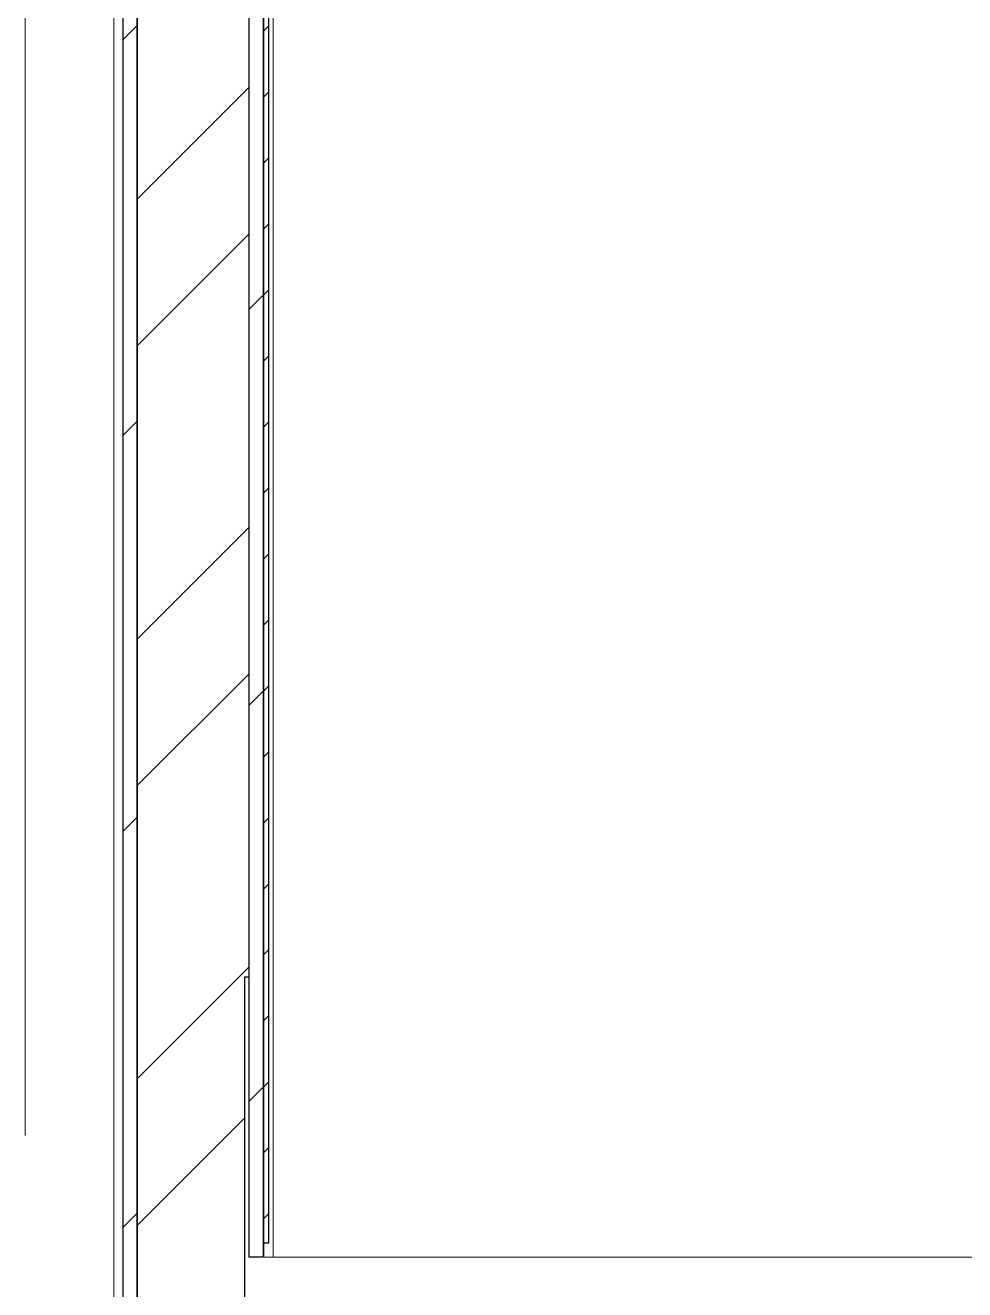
# Model space of a CAD drawing. Header units: millimetres. Extents: x -695119 to 412940, y -249585 to 622758.
# Drawn here: x 294691 to 295698, y 97997 to 99352 of the extents above; entities that cross this region are included whole.
import ezdxf

# ---------------------------------------------------------------- set-up
doc = ezdxf.new("R2010")
doc.units = ezdxf.units.MM
doc.linetypes.add('ADSK_Линия сетки', pattern=[25, 20, -2.5, 0, -2.5])
for name, color, linetype, lineweight in [('Ограждение', 8, 'Continuous', 9), ('Оси', 252, 'Continuous', 9), ('Стены наружные', 252, 'Continuous', 18)]:
    doc.layers.add(name, color=color, linetype=linetype, lineweight=lineweight)

# ---------------------------------------------------------------- blocks, each defined once
blk = doc.blocks.new('план 2 этажа')
at = {"layer": 'Ограждение', "color": 251, "true_color": 0x636466}
for p, q in [((294785.8, 100786.6), (294785.8, 97241.6)), ((294956.3, 98031.6), (294956.3, 100786.6)), ((294946.3, 98046.6), (294946.3, 98031.6)), ((294956.3, 98031.6), (294946.3, 98031.6))]:
    blk.add_line(p, q, dxfattribs=at)
at = {"layer": 'Оси', "color": 251, "linetype": 'ADSK_Линия сетки', "ltscale": 100, "true_color": 0x636466}
blk.add_line((294690.8, 112662.3), (294690.8, 46685.5), dxfattribs=at)
at = {"layer": 'Стены наружные', "color": 251, "lineweight": 30, "true_color": 0x636466}
for p, q in [((294810.8, 97216.6), (294810.8, 100811.6)), ((294810.8, 100811.6), (294810.8, 97216.6)), ((294930.8, 98031.6), (294930.8, 100811.6)), ((294795.8, 97231.6), (294795.8, 100796.6)), ((294945.8, 100796.6), (294945.8, 98031.6)), ((294946.3, 98046.6), (294946.3, 100796.6)), ((294951.3, 100791.6), (294951.3, 98046.6)), ((294925.8, 98331.6), (294925.8, 97961.6)), ((294930.8, 98331.6), (294925.8, 98331.6)), ((294951.3, 98046.6), (294946.3, 98046.6)), ((294945.8, 98031.6), (294930.8, 98031.6))]:
    blk.add_line(p, q, dxfattribs=at)
at = {"layer": 'Стены наружные', "color": 251, "linetype": 'Continuous', "lineweight": 9, "true_color": 0x636466}
for p, q in [((294795.8, 99336.5), (294810.8, 99351.5)), ((294946.3, 99345.6), (294951.3, 99350.6)), ((294810.8, 99165.4), (294930.8, 99285.4)), ((294946.3, 99274.9), (294951.3, 99279.9)), ((294946.3, 99204.2), (294951.3, 99209.2)), ((294946.3, 99133.5), (294951.3, 99138.5)), ((294810.8, 99008.2), (294930.8, 99128.2)), ((294946.3, 99062.8), (294951.3, 99067.8)), ((294930.8, 99047.3), (294945.8, 99062.3)), ((294946.3, 98992.1), (294951.3, 98997.1)), ((294795.8, 98912.3), (294810.8, 98927.3)), ((294946.3, 98921.4), (294951.3, 98926.4)), ((294946.3, 98850.6), (294951.3, 98855.6)), ((294810.8, 98693.9), (294930.8, 98813.9)), ((294946.3, 98779.9), (294951.3, 98784.9)), ((294946.3, 98709.2), (294951.3, 98714.2)), ((294810.8, 98536.8), (294930.8, 98656.8)), ((294930.8, 98623), (294945.8, 98638)), ((294946.3, 98638.5), (294951.3, 98643.5)), ((294946.3, 98567.8), (294951.3, 98572.8)), ((294795.8, 98488), (294810.8, 98503)), ((294946.3, 98497.1), (294951.3, 98502.1)), ((294946.3, 98426.4), (294951.3, 98431.4)), ((294946.3, 98355.7), (294951.3, 98360.7)), ((294810.8, 98222.5), (294930.8, 98342.5)), ((294946.3, 98285), (294951.3, 98290)), ((294930.8, 98198.7), (294945.8, 98213.7)), ((294946.3, 98214.2), (294951.3, 98219.2)), ((294810.8, 98065.3), (294925.8, 98180.3)), ((294946.3, 98143.5), (294951.3, 98148.5)), ((294795.8, 98063.7), (294810.8, 98078.7)), ((294946.3, 98072.8), (294951.3, 98077.8))]:
    blk.add_line(p, q, dxfattribs=at)
at = {"layer": 'Стены наружные', "color": 251, "true_color": 0x636466}
blk.add_line((294956.3, 98031.6), (295955.8, 98031.6), dxfattribs=at)

msp = doc.modelspace()

# ---------------------------------------------------------------- block references
msp.add_blockref('план 2 этажа', (0, 0))

doc.saveas('drawing.dxf')
